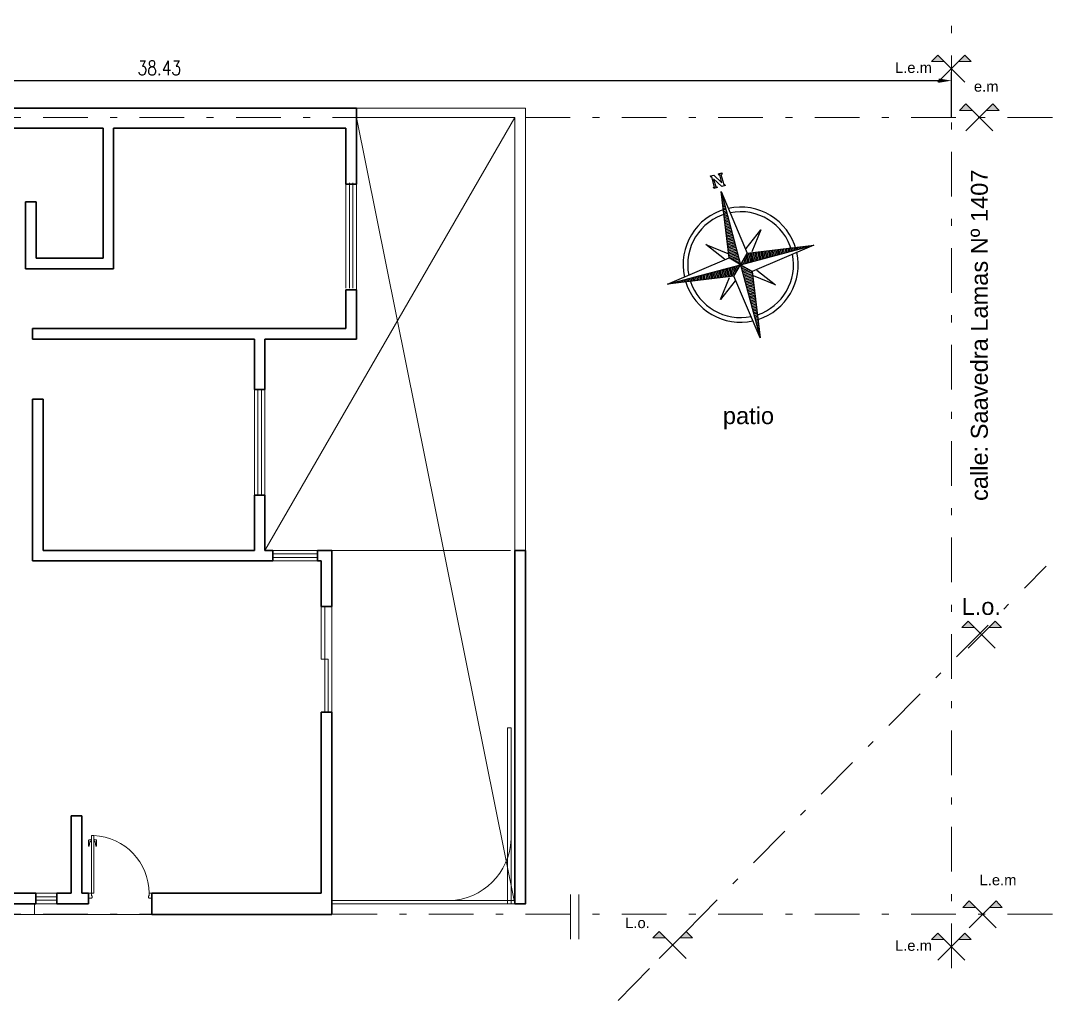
# Model space of a CAD drawing. Header units: millimetres. Extents: x 2761 to 3221, y 1635 to 1962.
# Drawn here: x 2900.97 to 2915.62, y 1914.6 to 1928.52 of the extents above; entities that cross this region are included whole.
import ezdxf

# ---------------------------------------------------------------- set-up
doc = ezdxf.new("R2010")
doc.units = ezdxf.units.MM
for name, pattern in [('ACAD_ISO10W100', [18, 12, -3, 0, -3]), ('DASHDOT', [25.4, 12.7, -6.35, 0, -6.35]), ('DASHED', [19.05, 12.7, -6.35])]:
    doc.linetypes.add(name, pattern=pattern)
doc.layers.get('Defpoints').update_dxf_attribs({"lineweight": 5})
for name, color, linetype, lineweight in [('Aberturas', 239, 'Continuous', 18), ('Cotas', 8, 'Continuous', 15), ('Detalles', 3, 'Continuous', 15), ('Ejes', 3, 'DASHDOT', 13), ('Muros', 6, 'Continuous', 50), ('Proyecciones', 249, 'DASHED', 0), ('Textos', 3, 'Continuous', 9)]:
    doc.layers.add(name, color=color, linetype=linetype, lineweight=lineweight)
doc.styles.add('cotas', font='romans.shx', dxfattribs={"width": 0.8})
doc.styles.get("Standard").update_dxf_attribs({"font": 'arial.ttf'})
doc.dimstyles.new('Esc 1-100', dxfattribs={"dimtxt": 0.2, "dimasz": 0.18, "dimexe": 0.12, "dimexo": 0, "dimgap": 0.08, "dimtad": 1, "dimzin": 4, "dimdsep": 46, "dimtxsty": 'cotas', "dimcen": 2.5, "dimclrd": 7, "dimclre": 7, "dimclrt": 256, "dimaunit": 1, "dimadec": 3, "dimazin": 0, "dimtfac": 1, "dimtmove": 1, "dimatfit": 3, "dimfxl": 0.12, "dimarcsym": 0})

# ---------------------------------------------------------------- blocks, each defined once
blk = doc.blocks.new('P82i')
at = {"color": 0, "linetype": 'ByBlock'}
for points in [[(0.076, 0.89), (0.041, 0.89), (0.041, 0.07), (0.076, 0.07)], [(0, 0.07), (0.041, 0.07), (0.041, 0.035), (0.051, 0.035), (0.051, 0.01), (0.041, 0), (0, 0)], [(0.9, 0), (0.861, 0), (0.851, 0.01), (0.851, 0.035), (0.861, 0.035), (0.861, 0.07), (0.9, 0.07)]]:
    blk.add_lwpolyline(points, close=True, dxfattribs=at)
for points in [[(0.036, 0.828), (0.011, 0.828, 0.414214), (0.001, 0.818), (0.001, 0.738), (0.011, 0.738), (0.021, 0.808), (0.036, 0.808)], [(0.081, 0.828), (0.106, 0.828, -0.414214), (0.116, 0.818), (0.116, 0.738), (0.106, 0.738), (0.096, 0.808), (0.081, 0.808)]]:
    blk.add_lwpolyline(points, format="xyb", dxfattribs=at)
for points in [[(0.041, 0.798), (0.036, 0.798), (0.036, 0.838), (0.041, 0.838)], [(0.076, 0.838), (0.081, 0.838), (0.081, 0.798), (0.076, 0.798)]]:
    blk.add_lwpolyline(points, dxfattribs=at)
blk.add_arc((0.041, 0.07), 0.82, 360, 87.5537, dxfattribs=at)
blk = doc.blocks.new('*D71')
at = {"layer": 'Cotas', "color": 7, "lineweight": -2, "transparency": 16777216}
for p, q in [((2891.69, 1927.145), (2891.69, 1927.788)), ((2914.19, 1927.145), (2914.19, 1927.788)), ((2891.87, 1927.668), (2914.01, 1927.668))]:
    blk.add_line(p, q, dxfattribs=at)
at = {"layer": 'Cotas', "color": 7, "transparency": 16777216}
for points in [[(2891.87, 1927.698), (2891.87, 1927.638), (2891.69, 1927.668)], [(2914.01, 1927.698), (2914.01, 1927.638), (2914.19, 1927.668)]]:
    blk.add_solid(points, dxfattribs=at)
at = {"layer": 'Defpoints', "color": 0, "transparency": 16777216}
for p in [(2914.19, 1927.668), (2891.69, 1927.145), (2914.19, 1927.145)]:
    blk.add_point(p, dxfattribs=at)
at = {"layer": 'Cotas', "lineweight": 20, "transparency": 16777216, "insert": (2902.94, 1927.848), "char_height": 0.2, "attachment_point": 5, "style": 'cotas'}
blk.add_mtext('38.43', dxfattribs=at)
blk = doc.blocks.new('*X5')
at = {"color": 0, "linetype": 'ByBlock'}
for p, q in [((-217.53, 160.4998), (-217.53, 160.5)), ((-217.52, 160.4984), (-217.52, 160.5)), ((-217.51, 160.497), (-217.51, 160.5)), ((-217.5, 160.4955), (-217.5, 160.5)), ((-217.49, 160.4941), (-217.49, 160.5)), ((-217.48, 160.4927), (-217.48, 160.5)), ((-217.47, 160.4913), (-217.47, 160.5)), ((-217.46, 160.4898), (-217.46, 160.5)), ((-217.45, 160.4884), (-217.45, 160.5)), ((-217.44, 160.487), (-217.44, 160.5)), ((-217.43, 160.4855), (-217.43, 160.5)), ((-217.42, 160.4841), (-217.42, 160.5)), ((-217.41, 160.4827), (-217.41, 160.5)), ((-217.4, 160.4812), (-217.4, 160.5)), ((-217.39, 160.4798), (-217.39, 160.5)), ((-217.38, 160.4784), (-217.38, 160.5)), ((-217.37, 160.477), (-217.37, 160.5)), ((-217.36, 160.4755), (-217.36, 160.5)), ((-217.35, 160.4741), (-217.35, 160.5)), ((-217.34, 160.4727), (-217.34, 160.5)), ((-217.33, 160.4712), (-217.33, 160.5)), ((-217.32, 160.4698), (-217.32, 160.5)), ((-217.31, 160.4684), (-217.31, 160.5)), ((-217.3, 160.467), (-217.3, 160.5)), ((-217.29, 160.4655), (-217.29, 160.5)), ((-217.28, 160.4641), (-217.28, 160.5)), ((-217.27, 160.4627), (-217.27, 160.5)), ((-217.26, 160.4613), (-217.26, 160.5)), ((-217.25, 160.4598), (-217.25, 160.5)), ((-217.24, 160.4584), (-217.24, 160.5)), ((-217.23, 160.457), (-217.23, 160.5)), ((-217.22, 160.4555), (-217.22, 160.5)), ((-217.21, 160.4541), (-217.21, 160.5)), ((-217.2, 160.4527), (-217.2, 160.5)), ((-217.19, 160.4512), (-217.19, 160.5)), ((-217.18, 160.4498), (-217.18, 160.5)), ((-217.17, 160.4484), (-217.17, 160.5)), ((-217.16, 160.447), (-217.16, 160.5)), ((-217.15, 160.4455), (-217.15, 160.5)), ((-217.14, 160.4441), (-217.14, 160.5)), ((-217.13, 160.4427), (-217.13, 160.5)), ((-217.12, 160.4412), (-217.12, 160.5)), ((-217.11, 160.4398), (-217.11, 160.5)), ((-217.1, 160.4384), (-217.1, 160.5)), ((-217.09, 160.4412), (-217.09, 160.5)), ((-217.08, 160.4512), (-217.08, 160.5)), ((-217.07, 160.4613), (-217.07, 160.5)), ((-217.06, 160.4712), (-217.06, 160.5)), ((-217.05, 160.4812), (-217.05, 160.5)), ((-217.04, 160.4913), (-217.04, 160.5))]:
    blk.add_line(p, q, dxfattribs=at)
blk = doc.blocks.new('Sbpln014')
at = {"color": 0, "linetype": 'ByBlock'}
for p, q in [((-0.156, 0.156), (0, 1.25)), ((0, 1.25), (0.156, 0.156)), ((0, 1.25), (0, 0)), ((-0.234, 0.156), (-0.469, 0.469)), ((-0.469, 0.469), (-0.156, 0.234)), ((0.156, 0.234), (0.469, 0.469)), ((0.469, 0.469), (0.234, 0.156)), ((-1.25, 0), (-0.156, 0.156)), ((-0.156, -0.156), (-1.25, 0)), ((0, 0), (-1.25, 0)), ((-0.156, 0.156), (0, 0)), ((-0.156, -0.156), (0, 0)), ((0, 0), (0.156, 0.156)), ((0, 0), (0.156, -0.156)), ((0, 0), (0, -1.25)), ((1.25, 0), (0, 0)), ((0.156, 0.156), (1.25, 0)), ((-0.469, -0.469), (-0.234, -0.156)), ((0, -1.25), (-0.156, -0.156)), ((0.156, -0.156), (0, -1.25)), ((1.25, 0), (0.156, -0.156)), ((0.234, -0.156), (0.469, -0.469)), ((-0.156, -0.234), (-0.469, -0.469)), ((0.469, -0.469), (0.156, -0.234))]:
    blk.add_line(p, q, dxfattribs=at)
blk.add_lwpolyline([(1.348, 0.064), (1.348, 0.044), (1.328, 0.044), (1.328, 0.103), (1.348, 0.103), (1.348, 0.083), (1.523, 0.083), (1.523, 0.103), (1.543, 0.103), (1.543, 0.044), (1.387, -0.053), (1.523, -0.053), (1.523, -0.034), (1.543, -0.034), (1.543, -0.092), (1.523, -0.092), (1.523, -0.073), (1.348, -0.073), (1.348, -0.092), (1.328, -0.092), (1.328, -0.034), (1.484, 0.064), (1.348, 0.064)], dxfattribs=at)
for radius, start, end in [(0.95, 92.5891, 177.4109), (0.873, 93.5464, 176.4536), (0.95, 0, 87.4109), (0.873, 0, 86.4536), (0.95, 182.5891, 267.4109), (0.873, 183.5464, 266.4536), (0.95, 270, 357.4109), (0.873, 270, 356.4536)]:
    blk.add_arc((0, 0), radius, start, end, dxfattribs=at)
for p, xscale, yscale, zscale, rotation in [((-401.25, -542.578), 2.499999999999996, 2.499999999999996, 2.499999999999996, 270), ((-542.578, 401.25), 2.5, 2.5, 2.5, 180), ((401.25, 542.578), 2.5, 2.5, 2.5, 90)]:
    blk.add_blockref('*X5', p, dxfattribs=dict(at, xscale=xscale, yscale=yscale, zscale=zscale, rotation=rotation))
at = {"color": 0, "linetype": 'ByBlock', "xscale": 2.5, "yscale": 2.5, "zscale": 2.5}
blk.add_blockref('*X5', (542.578, -401.25), dxfattribs=at)

msp = doc.modelspace()

# ---------------------------------------------------------------- hatches: boundary and pattern name
at = {"layer": 'Textos'}
h = msp.add_hatch(color=256, dxfattribs=at)
h.paths.add_polyline_path([(2913.998, 1928.03), (2913.908, 1927.938), (2914.089, 1927.938)])
h.paths.add_polyline_path([(2914.381, 1928.03), (2914.29, 1927.938), (2914.471, 1927.938)])
h = msp.add_hatch(color=256, dxfattribs=at)
h.paths.add_polyline_path([(2914.394, 1927.337), (2914.304, 1927.246), (2914.486, 1927.246)])
h.paths.add_polyline_path([(2914.778, 1927.337), (2914.686, 1927.246), (2914.867, 1927.246)])
at = {"layer": 'Textos', "lineweight": 18}
h = msp.add_hatch(color=7, dxfattribs=at)
h.paths.add_polyline_path([(2914.426, 1919.992), (2914.336, 1919.9), (2914.518, 1919.9)])
h.paths.add_polyline_path([(2914.81, 1919.992), (2914.718, 1919.9), (2914.9, 1919.9)])
at = {"layer": 'Textos'}
h = msp.add_hatch(color=256, dxfattribs=at)
h.paths.add_polyline_path([(2914.44, 1916.017), (2914.35, 1915.925), (2914.532, 1915.925)])
h.paths.add_polyline_path([(2914.824, 1916.017), (2914.732, 1915.925), (2914.913, 1915.925)])
h = msp.add_hatch(color=256, dxfattribs=at)
h.paths.add_polyline_path([(2910.041, 1915.584), (2909.951, 1915.492), (2910.133, 1915.492)])
h.paths.add_polyline_path([(2910.425, 1915.584), (2910.333, 1915.492), (2910.514, 1915.492)])
h = msp.add_hatch(color=256, dxfattribs=at)
h.paths.add_polyline_path([(2913.998, 1915.56), (2913.908, 1915.468), (2914.089, 1915.468)])
h.paths.add_polyline_path([(2914.381, 1915.56), (2914.29, 1915.468), (2914.471, 1915.468)])

# ---------------------------------------------------------------- linework, layer by layer
at = {"layer": 'Aberturas'}
for p, q in [((2905.59, 1926.218), (2905.59, 1924.718)), ((2905.64, 1926.218), (2905.64, 1924.718)), ((2905.69, 1926.218), (2905.69, 1924.718)), ((2905.74, 1926.198), (2905.74, 1924.698)), ((2904.29, 1923.28), (2904.29, 1921.78)), ((2904.34, 1923.28), (2904.34, 1921.78)), ((2904.39, 1923.28), (2904.39, 1921.78)), ((2904.44, 1923.28), (2904.44, 1921.78)), ((2905.186, 1920.995), (2904.551, 1920.995)), ((2904.551, 1920.945), (2905.186, 1920.945)), ((2904.551, 1920.895), (2905.186, 1920.895)), ((2904.551, 1920.845), (2905.186, 1920.845)), ((2905.24, 1920.199), (2905.24, 1919.449)), ((2905.29, 1920.199), (2905.29, 1918.699)), ((2905.39, 1920.199), (2905.39, 1918.699)), ((2905.24, 1919.449), (2905.34, 1919.449)), ((2905.34, 1919.449), (2905.34, 1918.699)), ((2901.184, 1916.125), (2901.484, 1916.125)), ((2901.184, 1916.075), (2901.484, 1916.075)), ((2901.184, 1916.025), (2901.484, 1916.025)), ((2901.484, 1915.975), (2901.184, 1915.975))]:
    msp.add_line(p, q, dxfattribs=at)
for points in [[(2907.886, 1915.975), (2907.936, 1915.975), (2907.936, 1918.475), (2907.886, 1918.475)], [(2907.99, 1916.021), (2905.39, 1916.021), (2905.39, 1915.975), (2907.99, 1915.975)]]:
    msp.add_lwpolyline(points, close=True, dxfattribs=at)
msp.add_arc((2907.033, 1916.925), 0.904, 271.4959, 357.9586, dxfattribs=at)
at = {"layer": 'Cotas', "color": 7, "lineweight": 20}
for p, q in [((2905.74, 1927.145), (2907.99, 1927.145)), ((2907.99, 1915.975), (2908.14, 1915.975))]:
    msp.add_line(p, q, dxfattribs=at)
at = {"layer": 'Detalles', "lineweight": 20}
msp.add_lwpolyline([(2901.168, 1915.975), (2901.168, 1915.825), (2902.636, 1915.825), (2902.833, 1915.825)], dxfattribs=at)
at = {"layer": 'Ejes', "ltscale": 0.05}
for p, q in [((2914.19, 1915.062), (2914.19, 1928.52)), ((2915.624, 1927.145), (2890.656, 1927.145)), ((2909.455, 1914.604), (2915.535, 1920.771)), ((2915.624, 1915.826), (2890.656, 1915.826))]:
    msp.add_line(p, q, dxfattribs=at)
at = {"layer": 'Ejes'}
for p, q in [((2907.99, 1927.145), (2904.44, 1920.995)), ((2905.74, 1927.145), (2907.99, 1915.975))]:
    msp.add_line(p, q, dxfattribs=at)
at = {"layer": 'Muros', "lineweight": 35}
for p, q in [((2905.74, 1927.275), (2894.34, 1927.275)), ((2905.74, 1927.275), (2905.74, 1926.198)), ((2900.19, 1926.995), (2902.14, 1926.995)), ((2902.14, 1926.995), (2902.14, 1925.145)), ((2902.29, 1926.995), (2905.59, 1926.995)), ((2902.29, 1926.995), (2902.29, 1924.995)), ((2905.59, 1926.995), (2905.59, 1926.198)), ((2905.74, 1926.198), (2905.59, 1926.198)), ((2901.04, 1924.995), (2901.04, 1925.945)), ((2901.19, 1925.945), (2901.04, 1925.945)), ((2901.19, 1925.145), (2901.19, 1925.945)), ((2902.14, 1925.145), (2901.19, 1925.145)), ((2902.29, 1924.995), (2901.04, 1924.995)), ((2905.59, 1924.698), (2905.59, 1924.145)), ((2905.74, 1924.698), (2905.59, 1924.698)), ((2905.74, 1924.698), (2905.74, 1923.995)), ((2901.14, 1924.145), (2901.14, 1923.995)), ((2905.59, 1924.145), (2901.14, 1924.145)), ((2904.29, 1923.995), (2901.14, 1923.995)), ((2904.29, 1923.995), (2904.29, 1923.28)), ((2904.44, 1923.995), (2904.44, 1923.28)), ((2905.74, 1923.995), (2904.44, 1923.995)), ((2904.44, 1923.28), (2904.29, 1923.28)), ((2901.14, 1923.145), (2901.14, 1920.845)), ((2901.29, 1923.145), (2901.14, 1923.145)), ((2901.29, 1923.145), (2901.29, 1920.995)), ((2904.29, 1921.78), (2904.29, 1920.995)), ((2904.44, 1921.78), (2904.29, 1921.78)), ((2904.44, 1921.78), (2904.44, 1920.995)), ((2901.29, 1920.995), (2904.29, 1920.995)), ((2904.44, 1920.995), (2904.551, 1920.995)), ((2904.551, 1920.995), (2904.551, 1920.845)), ((2905.186, 1920.995), (2905.39, 1920.995)), ((2905.186, 1920.995), (2905.186, 1920.845)), ((2905.39, 1920.995), (2905.39, 1920.199)), ((2901.14, 1920.845), (2904.551, 1920.845)), ((2905.186, 1920.845), (2905.24, 1920.845)), ((2905.24, 1920.845), (2905.24, 1920.199)), ((2905.24, 1920.199), (2905.39, 1920.199)), ((2905.24, 1918.699), (2905.24, 1916.125)), ((2905.24, 1918.699), (2905.39, 1918.699)), ((2905.24, 1918.699), (2905.39, 1918.699)), ((2905.39, 1918.699), (2905.39, 1915.825)), ((2901.69, 1917.223), (2901.69, 1916.125)), ((2901.69, 1917.223), (2901.84, 1917.223)), ((2901.84, 1917.223), (2901.84, 1916.125)), ((2900.19, 1916.125), (2901.184, 1916.125)), ((2901.184, 1916.125), (2901.184, 1915.975)), ((2901.484, 1916.125), (2901.69, 1916.125)), ((2901.484, 1916.125), (2901.484, 1915.975)), ((2901.84, 1916.125), (2901.934, 1916.125)), ((2901.934, 1916.125), (2901.934, 1915.975)), ((2902.833, 1916.125), (2902.833, 1915.825)), ((2905.24, 1916.125), (2902.833, 1916.125)), ((2901.184, 1915.975), (2898.79, 1915.975)), ((2901.484, 1915.975), (2901.934, 1915.975)), ((2905.39, 1915.825), (2902.833, 1915.825))]:
    msp.add_line(p, q, dxfattribs=at)
at = {"layer": 'Muros', "color": 1, "lineweight": 20}
for p, q in [((2905.74, 1927.275), (2908.14, 1927.275)), ((2905.74, 1927.145), (2907.99, 1927.145)), ((2907.99, 1927.145), (2907.99, 1915.975)), ((2908.14, 1927.275), (2908.14, 1915.975))]:
    msp.add_line(p, q, dxfattribs=at)
at = {"layer": 'Muros', "lineweight": 35}
msp.add_lwpolyline([(2907.99, 1920.995), (2908.14, 1920.995), (2908.14, 1915.975), (2907.99, 1915.975)], close=True, dxfattribs=at)
at = {"layer": 'Proyecciones', "ltscale": 0.2}
for p, q in [((2905.39, 1920.995), (2907.99, 1920.995)), ((2895.29, 1915.825), (2902.833, 1915.825))]:
    msp.add_line(p, q, dxfattribs=at)
at = {"layer": 'Textos'}
for p, q in [((2913.998, 1928.03), (2913.908, 1927.938)), ((2913.998, 1928.03), (2914.381, 1927.646)), ((2913.998, 1927.646), (2914.381, 1928.03)), ((2914.381, 1928.03), (2914.471, 1927.938)), ((2914.089, 1927.938), (2913.908, 1927.938)), ((2914.471, 1927.938), (2914.29, 1927.938)), ((2914.394, 1927.337), (2914.304, 1927.246)), ((2914.394, 1927.337), (2914.778, 1926.953)), ((2914.394, 1926.953), (2914.778, 1927.337)), ((2914.778, 1927.337), (2914.867, 1927.246)), ((2914.486, 1927.246), (2914.304, 1927.246)), ((2914.867, 1927.246), (2914.686, 1927.246)), ((2908.781, 1916.109), (2908.781, 1915.474)), ((2908.9, 1916.109), (2908.9, 1915.474)), ((2914.44, 1916.017), (2914.35, 1915.925)), ((2914.44, 1916.017), (2914.824, 1915.633)), ((2914.44, 1915.633), (2914.824, 1916.017)), ((2914.824, 1916.017), (2914.913, 1915.925)), ((2914.532, 1915.925), (2914.35, 1915.925)), ((2914.913, 1915.925), (2914.732, 1915.925)), ((2910.041, 1915.584), (2909.951, 1915.492)), ((2910.041, 1915.584), (2910.425, 1915.2)), ((2910.041, 1915.2), (2910.425, 1915.584)), ((2910.425, 1915.584), (2910.514, 1915.492)), ((2913.998, 1915.56), (2913.908, 1915.468)), ((2913.998, 1915.56), (2914.381, 1915.176)), ((2913.998, 1915.176), (2914.381, 1915.56)), ((2914.381, 1915.56), (2914.471, 1915.468)), ((2910.133, 1915.492), (2909.951, 1915.492)), ((2910.514, 1915.492), (2910.333, 1915.492)), ((2914.089, 1915.468), (2913.908, 1915.468)), ((2914.471, 1915.468), (2914.29, 1915.468))]:
    msp.add_line(p, q, dxfattribs=at)
at = {"layer": 'Textos', "color": 7, "linetype": 'ACAD_ISO10W100', "lineweight": 18}
for p, q in [((2914.426, 1919.992), (2914.336, 1919.9)), ((2914.81, 1919.992), (2914.9, 1919.9)), ((2914.518, 1919.9), (2914.336, 1919.9)), ((2914.9, 1919.9), (2914.718, 1919.9))]:
    msp.add_line(p, q, dxfattribs=at)
at = {"layer": 'Textos', "color": 7, "linetype": 'ACAD_ISO10W100', "lineweight": 18, "ltscale": 0.16}
for p, q in [((2914.426, 1919.992), (2914.81, 1919.608)), ((2914.426, 1919.608), (2914.81, 1919.992))]:
    msp.add_line(p, q, dxfattribs=at)

# ---------------------------------------------------------------- block references
at = {"ltscale": 0.7, "xscale": 0.8605317641614497, "yscale": 0.8605317641614497, "zscale": 0.8605317641614497, "rotation": 105.0000000000084}
msp.add_blockref('Sbpln014', (2911.196, 1925.054), dxfattribs=at)
at = {"layer": 'Aberturas', "xscale": 0.9995740560282804, "yscale": 0.9995740560282804, "zscale": 0.9995740560282804}
msp.add_blockref('P82i', (2901.934, 1916.055), dxfattribs=at)

# ---------------------------------------------------------------- texts
at = {"layer": 'Textos', "char_height": 0.15, "width": 2.1098, "attachment_point": 3}
for s, insert in [('{\\fArial|b0|i0|c0|p34;L.e.m}', (2913.913, 1927.928)), ('{\\fArial|b0|i0|c0|p34;e.m}', (2914.859, 1927.661)), ('{\\fArial|b0|i0|c0|p34;L.e.m}', (2915.114, 1916.389)), ('{\\fArial|b0|i0|c0|p34;L.o.}', (2909.906, 1915.78)), ('{\\fArial|b0|i0|c0|p34;L.e.m}', (2913.913, 1915.458))]:
    msp.add_mtext(s, dxfattribs=dict(at, insert=insert))
at = {"layer": 'Textos', "color": 7, "insert": (2914.467, 1921.698), "char_height": 0.24, "width": 4.92052, "attachment_point": 1, "rotation": 90}
msp.add_mtext('{\\fArial|b0|i0|c0|p34;calle: Saavedra Lamas Nº 1407}', dxfattribs=at)
at = {"layer": 'Textos', "color": 7, "insert": (2910.944, 1923.029), "char_height": 0.24, "width": 1.62542, "attachment_point": 1}
msp.add_mtext('{\\fArial|b0|i0|c0|p34;patio}', dxfattribs=at)
at = {"layer": 'Textos', "color": 7, "lineweight": 18, "insert": (2914.894, 1920.319), "char_height": 0.24, "width": 1.51542, "attachment_point": 3}
msp.add_mtext('{\\fArial|b0|i0|c0|p34;L.o.}', dxfattribs=at)

# ---------------------------------------------------------------- dimensions: what is measured, and where the dimension line sits
at = {"layer": 'Cotas', "color": 7, "lineweight": 20}
dim = msp.add_linear_dim(base=(2914.19, 1927.668), p1=(2891.69, 1927.145), p2=(2914.19, 1927.145), text='38.43', dimstyle='Esc 1-100', dxfattribs=at)
dim.commit()
dim.dimension.update_dxf_attribs({"geometry": '*D71', "text_midpoint": (2902.94, 1927.848)})

doc.saveas('drawing.dxf')
